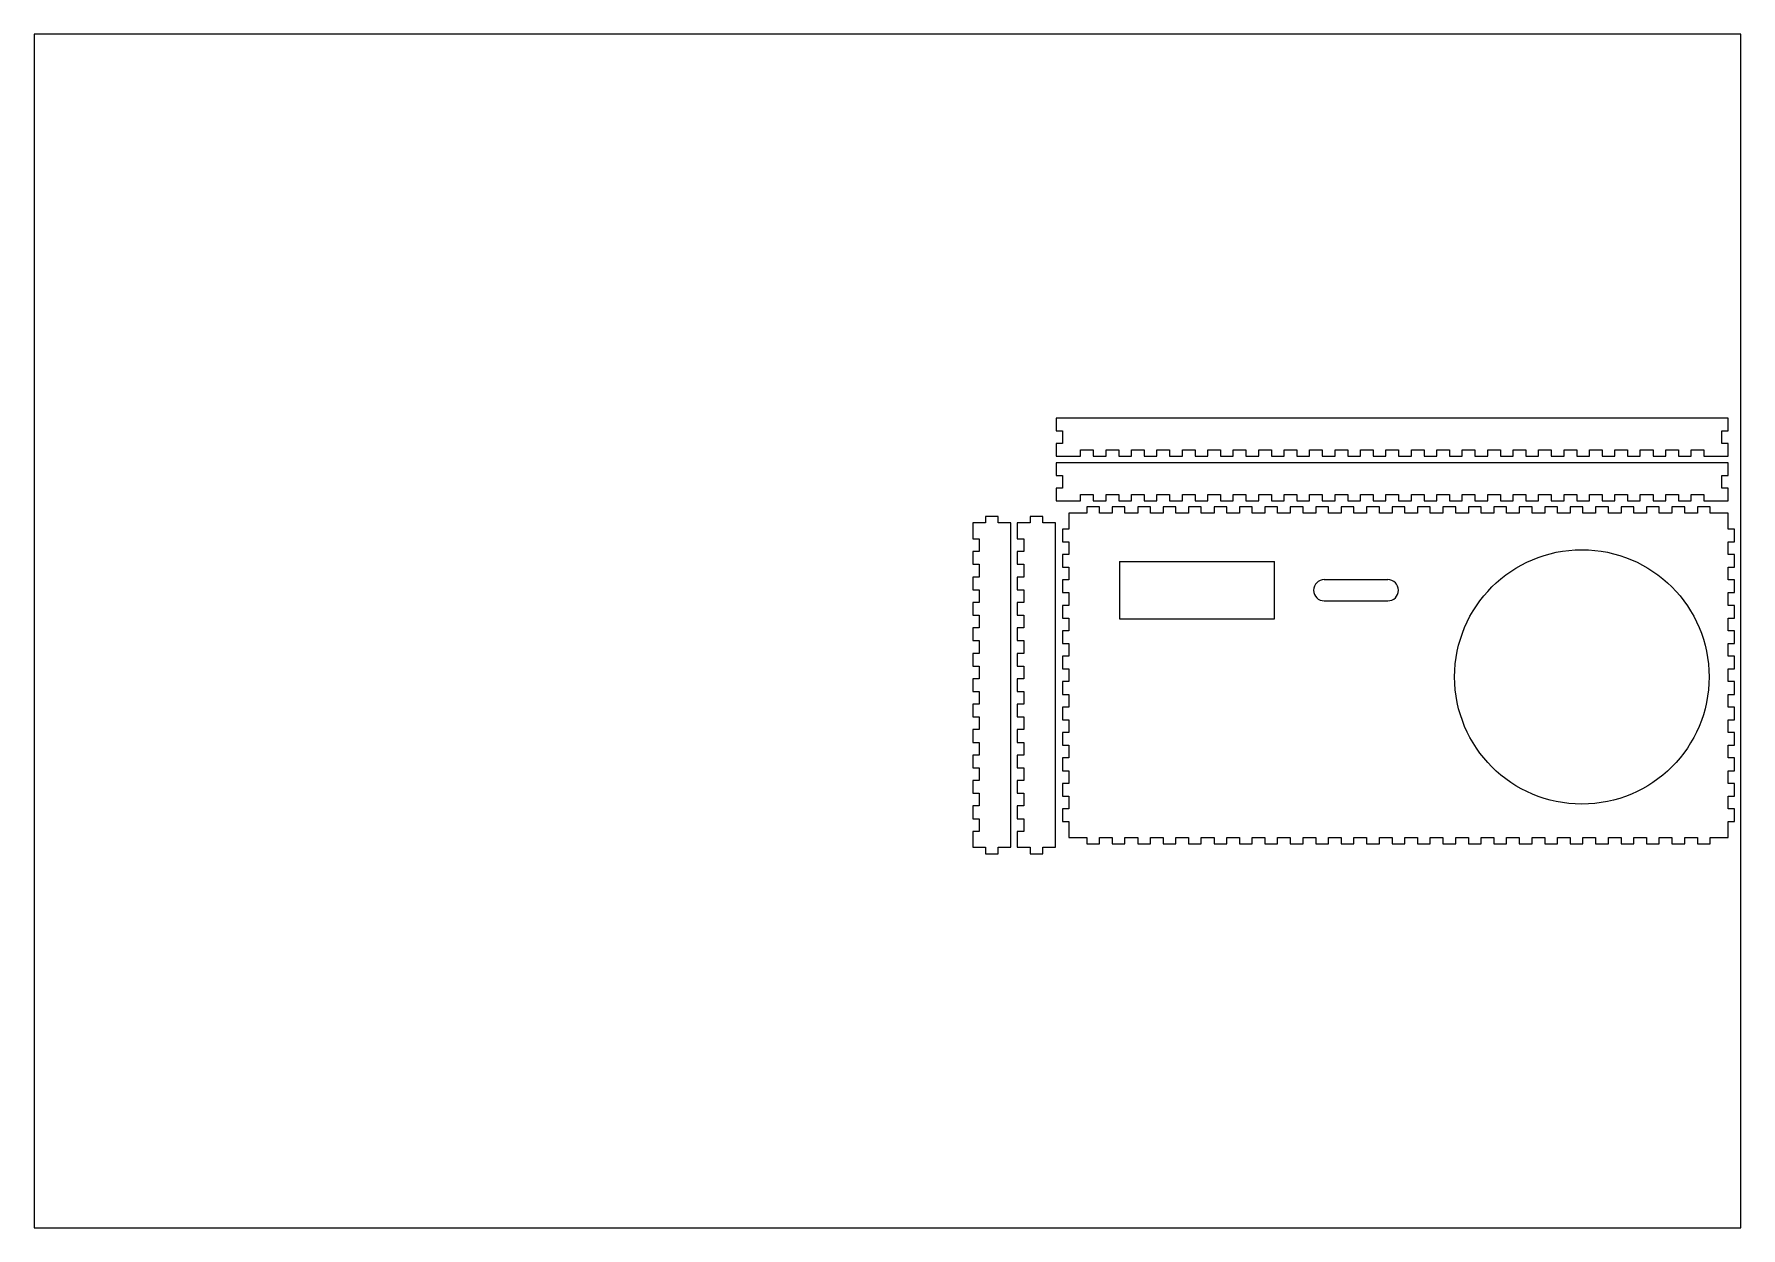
# Paper-space layout 'Layout1' of a CAD drawing. Header units: inches. Extents: x 1.14 to 10.26, y 0.8 to 7.17.
# The model-space entities are those that its viewports show. They can reach past a viewport. Long polylines and large blocks are cut down to what shows.
import ezdxf

# ---------------------------------------------------------------- set-up
doc = ezdxf.new("R2010")
doc.units = ezdxf.units.IN
doc.header["$MEASUREMENT"] = 0
for name, color, linetype in [('back_outsideCutPath', 7, 'Continuous'), ('bottom_outsideCutPath', 7, 'Continuous'), ('front_outsideCutPath', 7, 'Continuous'), ('left_outsideCutPath', 7, 'Continuous'), ('right_outsideCutPath', 7, 'Continuous')]:
    doc.layers.add(name, color=color, linetype=linetype)

msp = doc.modelspace()

# ---------------------------------------------------------------- linework, layer by layer
at = {"linetype": 'Continuous'}
for p, q in [((509, 136.12), (582, 136.12)), ((509, 136.12), (509, 109.12)), ((582, 109.12), (582, 136.12)), ((605.5, 127.62), (635.5, 127.62)), ((605.5, 117.62), (635.5, 117.62)), ((509, 109.12), (582, 109.12))]:
    msp.add_line(p, q, dxfattribs=at)
msp.add_circle((727, 81.75), 60, dxfattribs=at)
for centre, start, end in [((605.5, 122.62), 90, 270), ((635.5, 122.62), 270, 90)]:
    msp.add_arc(centre, 5, start, end, dxfattribs=at)
at = {"layer": 'back_outsideCutPath'}
for p, q in [((479.08, 203.79), (479.08, 197.79)), ((796.08, 203.79), (479.08, 203.79)), ((796.08, 197.79), (796.08, 203.79)), ((479.08, 197.79), (482.08, 197.79)), ((482.08, 197.79), (482.08, 191.79)), ((793.08, 191.79), (793.08, 197.79)), ((793.08, 197.79), (796.08, 197.79)), ((482.08, 191.79), (479.08, 191.79)), ((479.08, 191.79), (479.08, 185.79)), ((479.08, 185.79), (490.58, 185.79)), ((490.58, 185.79), (490.58, 188.79)), ((490.58, 188.79), (496.58, 188.79)), ((496.58, 188.79), (496.58, 185.79)), ((496.58, 185.79), (502.58, 185.79)), ((502.58, 185.79), (502.58, 188.79)), ((502.58, 188.79), (508.58, 188.79)), ((508.58, 188.79), (508.58, 185.79)), ((508.58, 185.79), (514.58, 185.79)), ((514.58, 185.79), (514.58, 188.79)), ((514.58, 188.79), (520.58, 188.79)), ((520.58, 188.79), (520.58, 185.79)), ((520.58, 185.79), (526.58, 185.79)), ((526.58, 185.79), (526.58, 188.79)), ((526.58, 188.79), (532.58, 188.79)), ((532.58, 188.79), (532.58, 185.79)), ((532.58, 185.79), (538.58, 185.79)), ((538.58, 185.79), (538.58, 188.79)), ((538.58, 188.79), (544.58, 188.79)), ((544.58, 188.79), (544.58, 185.79)), ((544.58, 185.79), (550.58, 185.79)), ((550.58, 185.79), (550.58, 188.79)), ((550.58, 188.79), (556.58, 188.79)), ((556.58, 188.79), (556.58, 185.79)), ((556.58, 185.79), (562.58, 185.79)), ((562.58, 185.79), (562.58, 188.79)), ((562.58, 188.79), (568.58, 188.79)), ((568.58, 188.79), (568.58, 185.79)), ((568.58, 185.79), (574.58, 185.79)), ((574.58, 185.79), (574.58, 188.79)), ((574.58, 188.79), (580.58, 188.79)), ((580.58, 188.79), (580.58, 185.79)), ((580.58, 185.79), (586.58, 185.79)), ((586.58, 185.79), (586.58, 188.79)), ((586.58, 188.79), (592.58, 188.79)), ((592.58, 188.79), (592.58, 185.79)), ((592.58, 185.79), (598.58, 185.79)), ((598.58, 185.79), (598.58, 188.79)), ((598.58, 188.79), (604.58, 188.79)), ((604.58, 188.79), (604.58, 185.79)), ((604.58, 185.79), (610.58, 185.79)), ((610.58, 185.79), (610.58, 188.79)), ((610.58, 188.79), (616.58, 188.79)), ((616.58, 188.79), (616.58, 185.79)), ((616.58, 185.79), (622.58, 185.79)), ((622.58, 185.79), (622.58, 188.79)), ((622.58, 188.79), (628.58, 188.79)), ((628.58, 188.79), (628.58, 185.79)), ((628.58, 185.79), (634.58, 185.79)), ((634.58, 185.79), (634.58, 188.79)), ((634.58, 188.79), (640.58, 188.79)), ((640.58, 188.79), (640.58, 185.79)), ((640.58, 185.79), (646.58, 185.79)), ((646.58, 185.79), (646.58, 188.79)), ((646.58, 188.79), (652.58, 188.79)), ((652.58, 188.79), (652.58, 185.79)), ((652.58, 185.79), (658.58, 185.79)), ((658.58, 185.79), (658.58, 188.79)), ((658.58, 188.79), (664.58, 188.79)), ((664.58, 188.79), (664.58, 185.79)), ((664.58, 185.79), (670.58, 185.79)), ((670.58, 185.79), (670.58, 188.79)), ((670.58, 188.79), (676.58, 188.79)), ((676.58, 188.79), (676.58, 185.79)), ((676.58, 185.79), (682.58, 185.79)), ((682.58, 185.79), (682.58, 188.79)), ((682.58, 188.79), (688.58, 188.79)), ((688.58, 188.79), (688.58, 185.79)), ((688.58, 185.79), (694.58, 185.79)), ((694.58, 185.79), (694.58, 188.79)), ((694.58, 188.79), (700.58, 188.79)), ((700.58, 188.79), (700.58, 185.79)), ((700.58, 185.79), (706.58, 185.79)), ((706.58, 185.79), (706.58, 188.79)), ((706.58, 188.79), (712.58, 188.79)), ((712.58, 188.79), (712.58, 185.79)), ((712.58, 185.79), (718.58, 185.79)), ((718.58, 185.79), (718.58, 188.79)), ((718.58, 188.79), (724.58, 188.79)), ((724.58, 188.79), (724.58, 185.79)), ((724.58, 185.79), (730.58, 185.79)), ((730.58, 185.79), (730.58, 188.79)), ((730.58, 188.79), (736.58, 188.79)), ((736.58, 188.79), (736.58, 185.79)), ((736.58, 185.79), (742.58, 185.79)), ((742.58, 185.79), (742.58, 188.79)), ((742.58, 188.79), (748.58, 188.79)), ((748.58, 188.79), (748.58, 185.79)), ((748.58, 185.79), (754.58, 185.79)), ((754.58, 185.79), (754.58, 188.79)), ((754.58, 188.79), (760.58, 188.79)), ((760.58, 188.79), (760.58, 185.79)), ((760.58, 185.79), (766.58, 185.79)), ((766.58, 185.79), (766.58, 188.79)), ((766.58, 188.79), (772.58, 188.79)), ((772.58, 188.79), (772.58, 185.79)), ((772.58, 185.79), (778.58, 185.79)), ((778.58, 185.79), (778.58, 188.79)), ((778.58, 188.79), (784.58, 188.79)), ((784.58, 188.79), (784.58, 185.79)), ((784.58, 185.79), (796.08, 185.79)), ((796.08, 191.79), (793.08, 191.79)), ((796.08, 185.79), (796.08, 191.79))]:
    msp.add_line(p, q, dxfattribs=at)
at = {"layer": 'bottom_outsideCutPath'}
for p, q in [((499.5, 162), (493.5, 162)), ((493.5, 162), (493.5, 159)), ((499.5, 159), (499.5, 162)), ((511.5, 162), (505.5, 162)), ((505.5, 162), (505.5, 159)), ((511.5, 159), (511.5, 162)), ((523.5, 162), (517.5, 162)), ((517.5, 162), (517.5, 159)), ((523.5, 159), (523.5, 162)), ((535.5, 162), (529.5, 162)), ((529.5, 162), (529.5, 159)), ((535.5, 159), (535.5, 162)), ((547.5, 162), (541.5, 162)), ((541.5, 162), (541.5, 159)), ((547.5, 159), (547.5, 162)), ((559.5, 162), (553.5, 162)), ((553.5, 162), (553.5, 159)), ((559.5, 159), (559.5, 162)), ((571.5, 162), (565.5, 162)), ((565.5, 162), (565.5, 159)), ((571.5, 159), (571.5, 162)), ((583.5, 162), (577.5, 162)), ((577.5, 162), (577.5, 159)), ((583.5, 159), (583.5, 162)), ((595.5, 162), (589.5, 162)), ((589.5, 162), (589.5, 159)), ((595.5, 159), (595.5, 162)), ((607.5, 162), (601.5, 162)), ((601.5, 162), (601.5, 159)), ((607.5, 159), (607.5, 162)), ((619.5, 162), (613.5, 162)), ((613.5, 162), (613.5, 159)), ((619.5, 159), (619.5, 162)), ((631.5, 162), (625.5, 162)), ((625.5, 162), (625.5, 159)), ((631.5, 159), (631.5, 162)), ((643.5, 162), (637.5, 162)), ((637.5, 162), (637.5, 159)), ((643.5, 159), (643.5, 162)), ((655.5, 162), (649.5, 162)), ((649.5, 162), (649.5, 159)), ((655.5, 159), (655.5, 162)), ((667.5, 162), (661.5, 162)), ((661.5, 162), (661.5, 159)), ((667.5, 159), (667.5, 162)), ((679.5, 162), (673.5, 162)), ((673.5, 162), (673.5, 159)), ((679.5, 159), (679.5, 162)), ((691.5, 162), (685.5, 162)), ((685.5, 162), (685.5, 159)), ((691.5, 159), (691.5, 162)), ((703.5, 162), (697.5, 162)), ((697.5, 162), (697.5, 159)), ((703.5, 159), (703.5, 162)), ((715.5, 162), (709.5, 162)), ((709.5, 162), (709.5, 159)), ((715.5, 159), (715.5, 162)), ((727.5, 162), (721.5, 162)), ((721.5, 162), (721.5, 159)), ((727.5, 159), (727.5, 162)), ((739.5, 162), (733.5, 162)), ((733.5, 162), (733.5, 159)), ((739.5, 159), (739.5, 162)), ((751.5, 162), (745.5, 162)), ((745.5, 162), (745.5, 159)), ((751.5, 159), (751.5, 162)), ((763.5, 162), (757.5, 162)), ((757.5, 162), (757.5, 159)), ((763.5, 159), (763.5, 162)), ((775.5, 162), (769.5, 162)), ((769.5, 162), (769.5, 159)), ((775.5, 159), (775.5, 162)), ((787.5, 162), (781.5, 162)), ((781.5, 162), (781.5, 159)), ((787.5, 159), (787.5, 162)), ((485, 159), (485, 151.5)), ((493.5, 159), (485, 159)), ((505.5, 159), (499.5, 159)), ((517.5, 159), (511.5, 159)), ((529.5, 159), (523.5, 159)), ((541.5, 159), (535.5, 159)), ((553.5, 159), (547.5, 159)), ((565.5, 159), (559.5, 159)), ((577.5, 159), (571.5, 159)), ((589.5, 159), (583.5, 159)), ((601.5, 159), (595.5, 159)), ((613.5, 159), (607.5, 159)), ((625.5, 159), (619.5, 159)), ((637.5, 159), (631.5, 159)), ((649.5, 159), (643.5, 159)), ((661.5, 159), (655.5, 159)), ((673.5, 159), (667.5, 159)), ((685.5, 159), (679.5, 159)), ((697.5, 159), (691.5, 159)), ((709.5, 159), (703.5, 159)), ((721.5, 159), (715.5, 159)), ((733.5, 159), (727.5, 159)), ((745.5, 159), (739.5, 159)), ((757.5, 159), (751.5, 159)), ((769.5, 159), (763.5, 159)), ((781.5, 159), (775.5, 159)), ((796, 159), (787.5, 159)), ((796, 157.5), (796, 159)), ((796, 151.5), (796, 157.5)), ((485, 151.5), (482, 151.5)), ((482, 151.5), (482, 145.5)), ((482, 145.5), (485, 145.5)), ((485, 145.5), (485, 139.5)), ((799, 151.5), (796, 151.5)), ((796, 139.5), (796, 145.5)), ((796, 145.5), (799, 145.5)), ((799, 145.5), (799, 151.5)), ((485, 139.5), (482, 139.5)), ((482, 139.5), (482, 133.5)), ((799, 139.5), (796, 139.5)), ((799, 133.5), (799, 139.5)), ((482, 133.5), (485, 133.5)), ((485, 133.5), (485, 127.5)), ((796, 127.5), (796, 133.5)), ((796, 133.5), (799, 133.5)), ((485, 127.5), (482, 127.5)), ((482, 127.5), (482, 121.5)), ((482, 121.5), (485, 121.5)), ((485, 121.5), (485, 115.5)), ((799, 127.5), (796, 127.5)), ((796, 115.5), (796, 121.5)), ((796, 121.5), (799, 121.5)), ((799, 121.5), (799, 127.5)), ((485, 115.5), (482, 115.5)), ((482, 115.5), (482, 109.5)), ((799, 115.5), (796, 115.5)), ((799, 109.5), (799, 115.5)), ((482, 109.5), (485, 109.5)), ((485, 109.5), (485, 103.5)), ((796, 103.5), (796, 109.5)), ((796, 109.5), (799, 109.5)), ((485, 103.5), (482, 103.5)), ((482, 103.5), (482, 97.5)), ((482, 97.5), (485, 97.5)), ((485, 97.5), (485, 91.5)), ((799, 103.5), (796, 103.5)), ((796, 91.5), (796, 97.5)), ((796, 97.5), (799, 97.5)), ((799, 97.5), (799, 103.5)), ((485, 91.5), (482, 91.5)), ((482, 91.5), (482, 85.5)), ((799, 91.5), (796, 91.5)), ((799, 85.5), (799, 91.5)), ((482, 85.5), (485, 85.5)), ((485, 85.5), (485, 79.5)), ((796, 79.5), (796, 85.5)), ((796, 85.5), (799, 85.5)), ((485, 79.5), (482, 79.5)), ((482, 79.5), (482, 73.5)), ((482, 73.5), (485, 73.5)), ((485, 73.5), (485, 67.5)), ((799, 79.5), (796, 79.5)), ((796, 67.5), (796, 73.5)), ((796, 73.5), (799, 73.5)), ((799, 73.5), (799, 79.5)), ((485, 67.5), (482, 67.5)), ((482, 67.5), (482, 61.5)), ((799, 67.5), (796, 67.5)), ((799, 61.5), (799, 67.5)), ((482, 61.5), (485, 61.5)), ((485, 61.5), (485, 55.5)), ((796, 55.5), (796, 61.5)), ((796, 61.5), (799, 61.5)), ((485, 55.5), (482, 55.5)), ((482, 55.5), (482, 49.5)), ((482, 49.5), (485, 49.5)), ((485, 49.5), (485, 43.5)), ((799, 55.5), (796, 55.5)), ((796, 43.5), (796, 49.5)), ((796, 49.5), (799, 49.5)), ((799, 49.5), (799, 55.5)), ((485, 43.5), (482, 43.5)), ((482, 43.5), (482, 37.5)), ((799, 43.5), (796, 43.5)), ((799, 37.5), (799, 43.5)), ((482, 37.5), (485, 37.5)), ((485, 37.5), (485, 31.5)), ((796, 31.5), (796, 37.5)), ((796, 37.5), (799, 37.5)), ((485, 31.5), (482, 31.5)), ((482, 31.5), (482, 25.5)), ((482, 25.5), (485, 25.5)), ((485, 25.5), (485, 19.5)), ((799, 31.5), (796, 31.5)), ((796, 19.5), (796, 25.5)), ((796, 25.5), (799, 25.5)), ((799, 25.5), (799, 31.5)), ((485, 19.5), (482, 19.5)), ((482, 19.5), (482, 13.5)), ((799, 19.5), (796, 19.5)), ((799, 13.5), (799, 19.5)), ((482, 13.5), (485, 13.5)), ((485, 13.5), (485, 7.5)), ((796, 6), (796, 13.5)), ((796, 13.5), (799, 13.5)), ((485, 7.5), (485, 6)), ((485, 6), (493.5, 6)), ((493.5, 6), (493.5, 3)), ((493.5, 3), (499.5, 3)), ((499.5, 3), (499.5, 6)), ((499.5, 6), (505.5, 6)), ((505.5, 6), (505.5, 3)), ((505.5, 3), (511.5, 3)), ((511.5, 3), (511.5, 6)), ((511.5, 6), (517.5, 6)), ((517.5, 6), (517.5, 3)), ((517.5, 3), (523.5, 3)), ((523.5, 3), (523.5, 6)), ((523.5, 6), (529.5, 6)), ((529.5, 6), (529.5, 3)), ((529.5, 3), (535.5, 3)), ((535.5, 3), (535.5, 6)), ((535.5, 6), (541.5, 6)), ((541.5, 6), (541.5, 3)), ((541.5, 3), (547.5, 3)), ((547.5, 3), (547.5, 6)), ((547.5, 6), (553.5, 6)), ((553.5, 6), (553.5, 3)), ((553.5, 3), (559.5, 3)), ((559.5, 3), (559.5, 6)), ((559.5, 6), (565.5, 6)), ((565.5, 6), (565.5, 3)), ((565.5, 3), (571.5, 3)), ((571.5, 3), (571.5, 6)), ((571.5, 6), (577.5, 6)), ((577.5, 6), (577.5, 3)), ((577.5, 3), (583.5, 3)), ((583.5, 3), (583.5, 6)), ((583.5, 6), (589.5, 6)), ((589.5, 6), (589.5, 3)), ((589.5, 3), (595.5, 3)), ((595.5, 3), (595.5, 6)), ((595.5, 6), (601.5, 6)), ((601.5, 6), (601.5, 3)), ((601.5, 3), (607.5, 3)), ((607.5, 3), (607.5, 6)), ((607.5, 6), (613.5, 6)), ((613.5, 6), (613.5, 3)), ((613.5, 3), (619.5, 3)), ((619.5, 3), (619.5, 6)), ((619.5, 6), (625.5, 6)), ((625.5, 6), (625.5, 3)), ((625.5, 3), (631.5, 3)), ((631.5, 3), (631.5, 6)), ((631.5, 6), (637.5, 6)), ((637.5, 6), (637.5, 3)), ((637.5, 3), (643.5, 3)), ((643.5, 3), (643.5, 6)), ((643.5, 6), (649.5, 6)), ((649.5, 6), (649.5, 3)), ((649.5, 3), (655.5, 3)), ((655.5, 3), (655.5, 6)), ((655.5, 6), (661.5, 6)), ((661.5, 6), (661.5, 3)), ((661.5, 3), (667.5, 3)), ((667.5, 3), (667.5, 6)), ((667.5, 6), (673.5, 6)), ((673.5, 6), (673.5, 3)), ((673.5, 3), (679.5, 3)), ((679.5, 3), (679.5, 6)), ((679.5, 6), (685.5, 6)), ((685.5, 6), (685.5, 3)), ((685.5, 3), (691.5, 3)), ((691.5, 3), (691.5, 6)), ((691.5, 6), (697.5, 6)), ((697.5, 6), (697.5, 3)), ((697.5, 3), (703.5, 3)), ((703.5, 3), (703.5, 6)), ((703.5, 6), (709.5, 6)), ((709.5, 6), (709.5, 3)), ((709.5, 3), (715.5, 3)), ((715.5, 3), (715.5, 6)), ((715.5, 6), (721.5, 6)), ((721.5, 6), (721.5, 3)), ((721.5, 3), (727.5, 3)), ((727.5, 3), (727.5, 6)), ((727.5, 6), (733.5, 6)), ((733.5, 6), (733.5, 3)), ((733.5, 3), (739.5, 3)), ((739.5, 3), (739.5, 6)), ((739.5, 6), (745.5, 6)), ((745.5, 6), (745.5, 3)), ((745.5, 3), (751.5, 3)), ((751.5, 3), (751.5, 6)), ((751.5, 6), (757.5, 6)), ((757.5, 6), (757.5, 3)), ((757.5, 3), (763.5, 3)), ((763.5, 3), (763.5, 6)), ((763.5, 6), (769.5, 6)), ((769.5, 6), (769.5, 3)), ((769.5, 3), (775.5, 3)), ((775.5, 3), (775.5, 6)), ((775.5, 6), (781.5, 6)), ((781.5, 6), (781.5, 3)), ((781.5, 3), (787.5, 3)), ((787.5, 3), (787.5, 6)), ((787.5, 6), (796, 6))]:
    msp.add_line(p, q, dxfattribs=at)
at = {"layer": 'front_outsideCutPath'}
for p, q in [((479.08, 182.79), (479.08, 176.79)), ((796.08, 182.79), (479.08, 182.79)), ((796.08, 176.79), (796.08, 182.79)), ((479.08, 176.79), (482.08, 176.79)), ((482.08, 170.79), (479.08, 170.79)), ((479.08, 170.79), (479.08, 164.79)), ((482.08, 176.79), (482.08, 170.79)), ((793.08, 170.79), (793.08, 176.79)), ((793.08, 176.79), (796.08, 176.79)), ((796.08, 170.79), (793.08, 170.79)), ((796.08, 164.79), (796.08, 170.79)), ((479.08, 164.79), (490.58, 164.79)), ((490.58, 164.79), (490.58, 167.79)), ((490.58, 167.79), (496.58, 167.79)), ((496.58, 167.79), (496.58, 164.79)), ((496.58, 164.79), (502.58, 164.79)), ((502.58, 164.79), (502.58, 167.79)), ((502.58, 167.79), (508.58, 167.79)), ((508.58, 167.79), (508.58, 164.79)), ((508.58, 164.79), (514.58, 164.79)), ((514.58, 164.79), (514.58, 167.79)), ((514.58, 167.79), (520.58, 167.79)), ((520.58, 167.79), (520.58, 164.79)), ((520.58, 164.79), (526.58, 164.79)), ((526.58, 164.79), (526.58, 167.79)), ((526.58, 167.79), (532.58, 167.79)), ((532.58, 167.79), (532.58, 164.79)), ((532.58, 164.79), (538.58, 164.79)), ((538.58, 164.79), (538.58, 167.79)), ((538.58, 167.79), (544.58, 167.79)), ((544.58, 167.79), (544.58, 164.79)), ((544.58, 164.79), (550.58, 164.79)), ((550.58, 164.79), (550.58, 167.79)), ((550.58, 167.79), (556.58, 167.79)), ((556.58, 167.79), (556.58, 164.79)), ((556.58, 164.79), (562.58, 164.79)), ((562.58, 164.79), (562.58, 167.79)), ((562.58, 167.79), (568.58, 167.79)), ((568.58, 167.79), (568.58, 164.79)), ((568.58, 164.79), (574.58, 164.79)), ((574.58, 164.79), (574.58, 167.79)), ((574.58, 167.79), (580.58, 167.79)), ((580.58, 167.79), (580.58, 164.79)), ((580.58, 164.79), (586.58, 164.79)), ((586.58, 164.79), (586.58, 167.79)), ((586.58, 167.79), (592.58, 167.79)), ((592.58, 167.79), (592.58, 164.79)), ((592.58, 164.79), (598.58, 164.79)), ((598.58, 164.79), (598.58, 167.79)), ((598.58, 167.79), (604.58, 167.79)), ((604.58, 167.79), (604.58, 164.79)), ((604.58, 164.79), (610.58, 164.79)), ((610.58, 164.79), (610.58, 167.79)), ((610.58, 167.79), (616.58, 167.79)), ((616.58, 167.79), (616.58, 164.79)), ((616.58, 164.79), (622.58, 164.79)), ((622.58, 164.79), (622.58, 167.79)), ((622.58, 167.79), (628.58, 167.79)), ((628.58, 167.79), (628.58, 164.79)), ((628.58, 164.79), (634.58, 164.79)), ((634.58, 164.79), (634.58, 167.79)), ((634.58, 167.79), (640.58, 167.79)), ((640.58, 167.79), (640.58, 164.79)), ((640.58, 164.79), (646.58, 164.79)), ((646.58, 164.79), (646.58, 167.79)), ((646.58, 167.79), (652.58, 167.79)), ((652.58, 167.79), (652.58, 164.79)), ((652.58, 164.79), (658.58, 164.79)), ((658.58, 164.79), (658.58, 167.79)), ((658.58, 167.79), (664.58, 167.79)), ((664.58, 167.79), (664.58, 164.79)), ((664.58, 164.79), (670.58, 164.79)), ((670.58, 164.79), (670.58, 167.79)), ((670.58, 167.79), (676.58, 167.79)), ((676.58, 167.79), (676.58, 164.79)), ((676.58, 164.79), (682.58, 164.79)), ((682.58, 164.79), (682.58, 167.79)), ((682.58, 167.79), (688.58, 167.79)), ((688.58, 167.79), (688.58, 164.79)), ((688.58, 164.79), (694.58, 164.79)), ((694.58, 164.79), (694.58, 167.79)), ((694.58, 167.79), (700.58, 167.79)), ((700.58, 167.79), (700.58, 164.79)), ((700.58, 164.79), (706.58, 164.79)), ((706.58, 164.79), (706.58, 167.79)), ((706.58, 167.79), (712.58, 167.79)), ((712.58, 167.79), (712.58, 164.79)), ((712.58, 164.79), (718.58, 164.79)), ((718.58, 164.79), (718.58, 167.79)), ((718.58, 167.79), (724.58, 167.79)), ((724.58, 167.79), (724.58, 164.79)), ((724.58, 164.79), (730.58, 164.79)), ((730.58, 164.79), (730.58, 167.79)), ((730.58, 167.79), (736.58, 167.79)), ((736.58, 167.79), (736.58, 164.79)), ((736.58, 164.79), (742.58, 164.79)), ((742.58, 164.79), (742.58, 167.79)), ((742.58, 167.79), (748.58, 167.79)), ((748.58, 167.79), (748.58, 164.79)), ((748.58, 164.79), (754.58, 164.79)), ((754.58, 164.79), (754.58, 167.79)), ((754.58, 167.79), (760.58, 167.79)), ((760.58, 167.79), (760.58, 164.79)), ((760.58, 164.79), (766.58, 164.79)), ((766.58, 164.79), (766.58, 167.79)), ((766.58, 167.79), (772.58, 167.79)), ((772.58, 167.79), (772.58, 164.79)), ((772.58, 164.79), (778.58, 164.79)), ((778.58, 164.79), (778.58, 167.79)), ((778.58, 167.79), (784.58, 167.79)), ((784.58, 167.79), (784.58, 164.79)), ((784.58, 164.79), (796.08, 164.79))]:
    msp.add_line(p, q, dxfattribs=at)
at = {"layer": 'left_outsideCutPath'}
for p, q in [((445.73, 154.36), (439.73, 154.36)), ((439.73, 154.36), (439.73, 146.86)), ((451.73, 157.36), (445.73, 157.36)), ((445.73, 157.36), (445.73, 154.36)), ((451.73, 154.36), (451.73, 157.36)), ((457.73, 154.36), (451.73, 154.36)), ((457.73, 1.36), (457.73, 154.36)), ((439.73, 146.86), (442.73, 146.86)), ((442.73, 146.86), (442.73, 140.86)), ((442.73, 140.86), (439.73, 140.86)), ((439.73, 140.86), (439.73, 134.86)), ((439.73, 134.86), (442.73, 134.86)), ((442.73, 128.86), (439.73, 128.86)), ((439.73, 128.86), (439.73, 122.86)), ((442.73, 134.86), (442.73, 128.86)), ((439.73, 122.86), (442.73, 122.86)), ((442.73, 122.86), (442.73, 116.86)), ((442.73, 116.86), (439.73, 116.86)), ((439.73, 116.86), (439.73, 110.86)), ((439.73, 110.86), (442.73, 110.86)), ((442.73, 104.86), (439.73, 104.86)), ((439.73, 104.86), (439.73, 98.86)), ((442.73, 110.86), (442.73, 104.86)), ((439.73, 98.86), (442.73, 98.86)), ((442.73, 98.86), (442.73, 92.86)), ((442.73, 92.86), (439.73, 92.86)), ((439.73, 92.86), (439.73, 86.86)), ((439.73, 86.86), (442.73, 86.86)), ((442.73, 80.86), (439.73, 80.86)), ((439.73, 80.86), (439.73, 74.86)), ((442.73, 86.86), (442.73, 80.86)), ((439.73, 74.86), (442.73, 74.86)), ((442.73, 74.86), (442.73, 68.86)), ((442.73, 68.86), (439.73, 68.86)), ((439.73, 68.86), (439.73, 62.86)), ((439.73, 62.86), (442.73, 62.86)), ((442.73, 56.86), (439.73, 56.86)), ((439.73, 56.86), (439.73, 50.86)), ((442.73, 62.86), (442.73, 56.86)), ((439.73, 50.86), (442.73, 50.86)), ((442.73, 50.86), (442.73, 44.86)), ((442.73, 44.86), (439.73, 44.86)), ((439.73, 44.86), (439.73, 38.86)), ((439.73, 38.86), (442.73, 38.86)), ((442.73, 32.86), (439.73, 32.86)), ((439.73, 32.86), (439.73, 26.86)), ((442.73, 38.86), (442.73, 32.86)), ((439.73, 26.86), (442.73, 26.86)), ((442.73, 26.86), (442.73, 20.86)), ((442.73, 20.86), (439.73, 20.86)), ((439.73, 20.86), (439.73, 14.86)), ((439.73, 14.86), (442.73, 14.86)), ((442.73, 8.86), (439.73, 8.86)), ((439.73, 8.86), (439.73, 2.86)), ((442.73, 14.86), (442.73, 8.86)), ((439.73, 2.86), (439.73, 1.36)), ((439.73, 1.36), (445.73, 1.36)), ((445.73, 1.36), (445.73, -1.64)), ((451.73, -1.64), (451.73, 1.36)), ((451.73, 1.36), (457.73, 1.36)), ((445.73, -1.64), (451.73, -1.64))]:
    msp.add_line(p, q, dxfattribs=at)
at = {"layer": 'right_outsideCutPath'}
for p, q in [((466.73, 154.36), (460.73, 154.36)), ((460.73, 154.36), (460.73, 146.86)), ((472.73, 157.36), (466.73, 157.36)), ((466.73, 157.36), (466.73, 154.36)), ((472.73, 154.36), (472.73, 157.36)), ((478.73, 154.36), (472.73, 154.36)), ((478.73, 1.36), (478.73, 154.36)), ((460.73, 146.86), (463.73, 146.86)), ((463.73, 146.86), (463.73, 140.86)), ((463.73, 140.86), (460.73, 140.86)), ((460.73, 140.86), (460.73, 134.86)), ((460.73, 134.86), (463.73, 134.86)), ((463.73, 128.86), (460.73, 128.86)), ((460.73, 128.86), (460.73, 122.86)), ((463.73, 134.86), (463.73, 128.86)), ((460.73, 122.86), (463.73, 122.86)), ((463.73, 122.86), (463.73, 116.86)), ((463.73, 116.86), (460.73, 116.86)), ((460.73, 116.86), (460.73, 110.86)), ((460.73, 110.86), (463.73, 110.86)), ((463.73, 104.86), (460.73, 104.86)), ((460.73, 104.86), (460.73, 98.86)), ((463.73, 110.86), (463.73, 104.86)), ((460.73, 98.86), (463.73, 98.86)), ((463.73, 98.86), (463.73, 92.86)), ((463.73, 92.86), (460.73, 92.86)), ((460.73, 92.86), (460.73, 86.86)), ((460.73, 86.86), (463.73, 86.86)), ((463.73, 80.86), (460.73, 80.86)), ((460.73, 80.86), (460.73, 74.86)), ((463.73, 86.86), (463.73, 80.86)), ((460.73, 74.86), (463.73, 74.86)), ((463.73, 74.86), (463.73, 68.86)), ((463.73, 68.86), (460.73, 68.86)), ((460.73, 68.86), (460.73, 62.86)), ((460.73, 62.86), (463.73, 62.86)), ((463.73, 56.86), (460.73, 56.86)), ((460.73, 56.86), (460.73, 50.86)), ((463.73, 62.86), (463.73, 56.86)), ((460.73, 50.86), (463.73, 50.86)), ((463.73, 50.86), (463.73, 44.86)), ((463.73, 44.86), (460.73, 44.86)), ((460.73, 44.86), (460.73, 38.86)), ((460.73, 38.86), (463.73, 38.86)), ((463.73, 32.86), (460.73, 32.86)), ((460.73, 32.86), (460.73, 26.86)), ((463.73, 38.86), (463.73, 32.86)), ((460.73, 26.86), (463.73, 26.86)), ((463.73, 26.86), (463.73, 20.86)), ((463.73, 20.86), (460.73, 20.86)), ((460.73, 20.86), (460.73, 14.86)), ((460.73, 14.86), (463.73, 14.86)), ((463.73, 8.86), (460.73, 8.86)), ((460.73, 8.86), (460.73, 2.86)), ((463.73, 14.86), (463.73, 8.86)), ((460.73, 2.86), (460.73, 1.36)), ((460.73, 1.36), (466.73, 1.36)), ((466.73, 1.36), (466.73, -1.64)), ((472.73, -1.64), (472.73, 1.36)), ((472.73, 1.36), (478.73, 1.36)), ((466.73, -1.64), (472.73, -1.64))]:
    msp.add_line(p, q, dxfattribs=at)

psp = doc.layouts.get("Layout1")

# ---------------------------------------------------------------- viewports
at = {"layer": '0', "linetype": 'Continuous'}
psp.add_viewport(center=(5.6979, 3.9854), size=(9.1167, 6.376667), view_center_point=(399.5, 103.3942), view_height=563.053257, dxfattribs=at)

doc.saveas('drawing.dxf')
